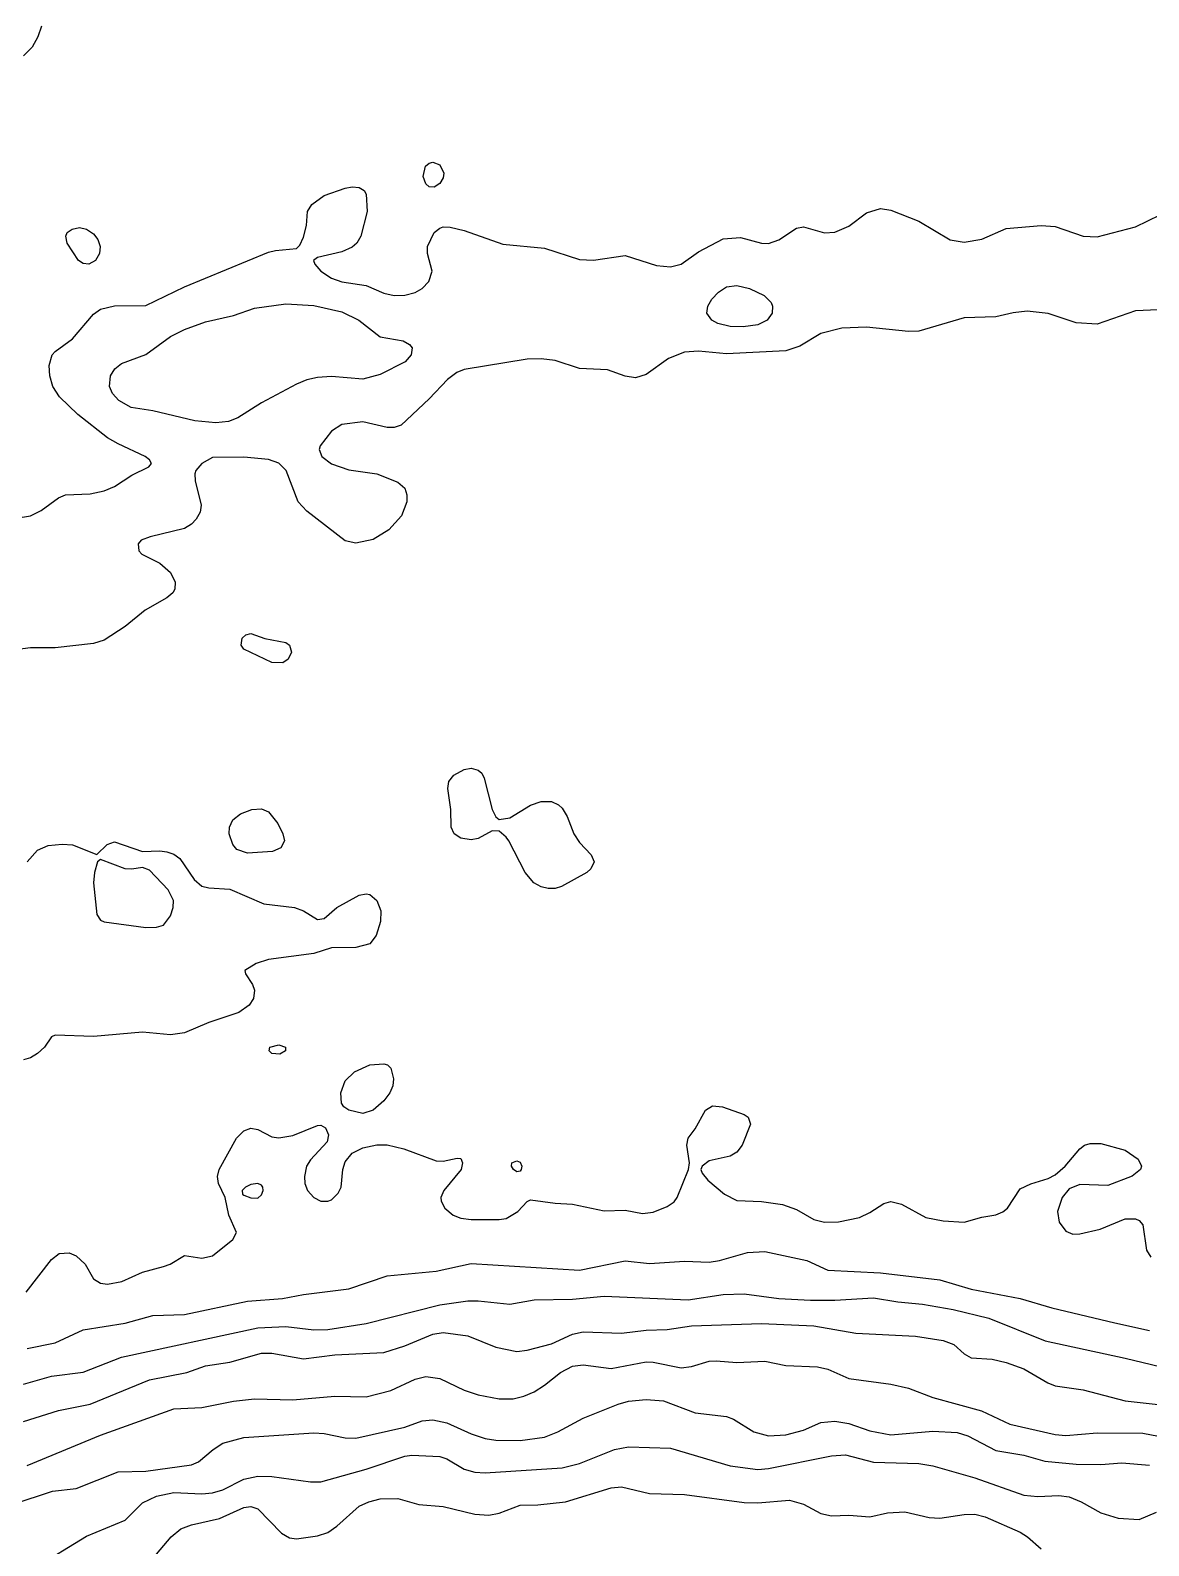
# Model space of a CAD drawing. Extents: x 474277 to 475042, y 254928 to 255625.
# Drawn here: x 474370.78 to 474395.3, y 255386 to 255419.24 of the extents above; entities that cross this region are included whole.
import ezdxf

# ---------------------------------------------------------------- set-up
doc = ezdxf.new("R2010")
doc.units = 0
doc.header["$MEASUREMENT"] = 0
doc.layers.add('BaseMapV2_DTM_export_MonNov09090547073261 — entities', color=1, linetype='CONTINUOUS')

msp = doc.modelspace()

# ---------------------------------------------------------------- linework, layer by layer
at = {"layer": 'BaseMapV2_DTM_export_MonNov09090547073261 — entities', "color": 15, "linetype": 'Continuous', "true_color": 0xb7484b}
for points in [[(474371.029, 255419.323, 83.5), (474370.95, 255419.093, 83.5), (474370.825, 255418.863, 83.5), (474370.635, 255418.678, 83.5)], [(474379.635, 255415.796, 83.5), (474379.53, 255415.8, 83.5), (474379.453, 255415.865, 83.5), (474379.397, 255416.026, 83.5), (474379.448, 255416.256, 83.5), (474379.53, 255416.323, 83.5), (474379.606, 255416.341, 83.5), (474379.76, 255416.282, 83.5), (474379.846, 255416.103, 83.5), (474379.836, 255416.002, 83.5), (474379.762, 255415.873, 83.5), (474379.635, 255415.796, 83.5)], [(474369.792, 255408.425, 83.5), (474370.789, 255408.587, 83.5), (474371.019, 255408.702, 83.5), (474371.402, 255408.986, 83.5), (474371.555, 255409.05, 83.5), (474372.092, 255409.07, 83.5), (474372.399, 255409.134, 83.5), (474372.629, 255409.231, 83.5), (474373.012, 255409.48, 83.5), (474373.384, 255409.662, 83.5), (474373.44, 255409.739, 83.5), (474373.399, 255409.815, 83.5), (474373.304, 255409.892, 83.5), (474372.706, 255410.166, 83.5), (474372.475, 255410.302, 83.5), (474371.827, 255410.812, 83.5), (474371.421, 255411.195, 83.5), (474371.278, 255411.426, 83.5), (474371.212, 255411.656, 83.5), (474371.196, 255411.886, 83.5), (474371.262, 255412.116, 83.5), (474371.325, 255412.194, 83.5), (474371.709, 255412.466, 83.5), (474372.169, 255413.013, 83.5), (474372.322, 255413.117, 83.5), (474372.629, 255413.196, 83.5), (474373.319, 255413.197, 83.5), (474374.162, 255413.611, 83.5), (474376.003, 255414.367, 83.5), (474376.156, 255414.409, 83.5), (474376.616, 255414.451, 83.5), (474376.693, 255414.522, 83.5), (474376.769, 255414.699, 83.5), (474376.837, 255414.953, 83.5), (474376.861, 255415.259, 83.5), (474376.953, 255415.413, 83.5), (474377.229, 255415.615, 83.5), (474377.689, 255415.772, 83.5), (474377.843, 255415.804, 83.5), (474377.996, 255415.791, 83.5), (474378.106, 255415.719, 83.5), (474378.146, 255415.643, 83.5), (474378.169, 255415.259, 83.5), (474378.033, 255414.723, 83.5), (474377.939, 255414.569, 83.5), (474377.843, 255414.483, 83.5), (474377.613, 255414.379, 83.5), (474377.076, 255414.252, 83.5), (474376.99, 255414.186, 83.5), (474377.018, 255414.109, 83.5), (474377.155, 255413.956, 83.5), (474377.385, 255413.802, 83.5), (474377.613, 255413.721, 83.5), (474378.15, 255413.639, 83.5), (474378.533, 255413.472, 83.5), (474378.763, 255413.42, 83.5), (474378.993, 255413.429, 83.5), (474379.223, 255413.489, 83.5), (474379.376, 255413.576, 83.5), (474379.523, 255413.726, 83.5), (474379.594, 255413.956, 83.5), (474379.489, 255414.339, 83.5), (474379.491, 255414.493, 83.5), (474379.639, 255414.799, 83.5), (474379.76, 255414.898, 83.5), (474379.836, 255414.922, 83.5), (474379.99, 255414.916, 83.5), (474380.296, 255414.842, 83.5), (474381.14, 255414.543, 83.5), (474382.06, 255414.457, 83.5), (474382.827, 255414.21, 83.5), (474383.133, 255414.194, 83.5), (474383.824, 255414.298, 83.5), (474384.514, 255414.076, 83.5), (474384.82, 255414.052, 83.5), (474385.05, 255414.11, 83.5), (474385.434, 255414.375, 83.5), (474385.971, 255414.665, 83.5), (474386.354, 255414.693, 83.5), (474386.814, 255414.569, 83.5), (474386.967, 255414.562, 83.5), (474387.197, 255414.64, 83.5), (474387.581, 255414.894, 83.5), (474387.734, 255414.927, 83.5), (474388.194, 255414.794, 83.5), (474388.424, 255414.806, 83.5), (474388.731, 255414.94, 83.5), (474389.114, 255415.231, 83.5), (474389.421, 255415.326, 83.5), (474389.651, 255415.292, 83.5), (474390.264, 255415.053, 83.5), (474390.954, 255414.641, 83.5), (474391.261, 255414.587, 83.5), (474391.645, 255414.654, 83.5), (474392.181, 255414.887, 83.5), (474392.948, 255414.952, 83.5), (474393.255, 255414.936, 83.5), (474393.868, 255414.722, 83.5), (474394.175, 255414.703, 83.5), (474395.018, 255414.926, 83.5), (474395.555, 255415.191, 83.5)], [(474372.065, 255414.109, 83.5), (474371.939, 255414.119, 83.5), (474371.837, 255414.186, 83.5), (474371.594, 255414.569, 83.5), (474371.562, 255414.723, 83.5), (474371.592, 255414.799, 83.5), (474371.698, 255414.876, 83.5), (474371.862, 255414.908, 83.5), (474372.015, 255414.876, 83.5), (474372.169, 255414.77, 83.5), (474372.265, 255414.646, 83.5), (474372.314, 255414.493, 83.5), (474372.3, 255414.339, 83.5), (474372.214, 255414.186, 83.5), (474372.065, 255414.109, 83.5)], [(474386.411, 255412.729, 83.75), (474386.124, 255412.74, 83.75), (474385.854, 255412.806, 83.75), (474385.723, 255412.882, 83.75), (474385.618, 255413.036, 83.75), (474385.639, 255413.189, 83.75), (474385.725, 255413.342, 83.75), (474385.869, 255413.496, 83.75), (474386.047, 255413.608, 83.75), (474386.277, 255413.641, 83.75), (474386.548, 255413.572, 83.75), (474386.875, 255413.419, 83.75), (474387.025, 255413.266, 83.75), (474387.055, 255413.189, 83.75), (474387.046, 255413.036, 83.75), (474386.939, 255412.882, 83.75), (474386.737, 255412.778, 83.75), (474386.411, 255412.729, 83.75)], [(474396.168, 255413.137, 83.5), (474395.018, 255413.08, 83.5), (474394.175, 255412.792, 83.5), (474393.715, 255412.817, 83.5), (474393.101, 255413.026, 83.5), (474392.641, 255413.079, 83.5), (474392.335, 255413.042, 83.5), (474391.951, 255412.949, 83.5), (474391.261, 255412.929, 83.5), (474390.264, 255412.634, 83.5), (474390.034, 255412.632, 83.5), (474389.114, 255412.728, 83.5), (474388.577, 255412.7, 83.5), (474388.117, 255412.586, 83.5), (474387.657, 255412.307, 83.5), (474387.351, 255412.21, 83.5), (474386.047, 255412.14, 83.5), (474385.434, 255412.2, 83.5), (474385.127, 255412.177, 83.5), (474384.774, 255412.039, 83.5), (474384.284, 255411.685, 83.5), (474384.054, 255411.616, 83.5), (474383.824, 255411.648, 83.5), (474383.44, 255411.792, 83.5), (474382.827, 255411.822, 83.5), (474382.29, 255411.993, 83.5), (474381.983, 255412.031, 83.5), (474381.677, 255412.02, 83.5), (474380.296, 255411.798, 83.5), (474380.132, 255411.732, 83.5), (474379.93, 255411.579, 83.5), (474379.53, 255411.154, 83.5), (474378.916, 255410.578, 83.5), (474378.763, 255410.524, 83.5), (474378.61, 255410.522, 83.5), (474378.073, 255410.653, 83.5), (474377.613, 255410.593, 83.5), (474377.383, 255410.448, 83.5), (474377.137, 255410.122, 83.5), (474377.119, 255410.045, 83.5), (474377.175, 255409.892, 83.5), (474377.383, 255409.728, 83.5), (474377.766, 255409.597, 83.5), (474378.38, 255409.511, 83.5), (474378.84, 255409.326, 83.5), (474378.993, 255409.198, 83.5), (474379.041, 255409.049, 83.5), (474379.037, 255408.895, 83.5), (474378.924, 255408.588, 83.5), (474378.644, 255408.282, 83.5), (474378.303, 255408.066, 83.5), (474377.92, 255407.992, 83.5), (474377.689, 255408.038, 83.5), (474376.846, 255408.69, 83.5), (474376.658, 255408.895, 83.5), (474376.389, 255409.585, 83.5), (474376.233, 255409.744, 83.5), (474376.003, 255409.82, 83.5), (474375.466, 255409.877, 83.5), (474374.776, 255409.864, 83.5), (474374.545, 255409.739, 83.5), (474374.415, 255409.585, 83.5), (474374.39, 255409.509, 83.5), (474374.395, 255409.355, 83.5), (474374.527, 255408.819, 83.5), (474374.504, 255408.665, 83.5), (474374.421, 255408.512, 83.5), (474374.316, 255408.406, 83.5), (474374.162, 255408.31, 83.5), (474373.413, 255408.128, 83.5), (474373.212, 255408.052, 83.5), (474373.148, 255407.975, 83.5), (474373.165, 255407.822, 83.5), (474373.226, 255407.745, 83.5), (474373.626, 255407.547, 83.5), (474373.856, 255407.347, 83.5), (474373.959, 255407.132, 83.5), (474373.952, 255406.978, 83.5), (474373.909, 255406.902, 83.5), (474373.779, 255406.791, 83.5), (474373.3, 255406.518, 83.5), (474372.859, 255406.158, 83.5), (474372.399, 255405.861, 83.5), (474372.169, 255405.79, 83.5), (474371.325, 255405.691, 83.5), (474370.789, 255405.692, 83.5), (474369.945, 255405.582, 83.5)], [(474375.131, 255410.659, 83.75), (474374.852, 255410.628, 83.75), (474374.392, 255410.674, 83.75), (474373.472, 255410.891, 83.75), (474372.993, 255410.965, 83.75), (474372.726, 255411.119, 83.75), (474372.583, 255411.272, 83.75), (474372.519, 255411.426, 83.75), (474372.543, 255411.656, 83.75), (474372.639, 255411.809, 83.75), (474372.782, 255411.931, 83.75), (474373.319, 255412.127, 83.75), (474373.856, 255412.518, 83.75), (474374.162, 255412.671, 83.75), (474374.622, 255412.839, 83.75), (474375.236, 255412.981, 83.75), (474375.696, 255413.14, 83.75), (474376.386, 255413.24, 83.75), (474376.999, 255413.203, 83.75), (474377.613, 255413.064, 83.75), (474377.984, 255412.882, 83.75), (474378.456, 255412.51, 83.75), (474378.957, 255412.422, 83.75), (474379.1, 255412.346, 83.75), (474379.152, 255412.269, 83.75), (474379.133, 255412.116, 83.75), (474379.001, 255411.962, 83.75), (474378.456, 255411.691, 83.75), (474378.073, 255411.582, 83.75), (474377.383, 255411.642, 83.75), (474377.076, 255411.621, 83.75), (474376.846, 255411.57, 83.75), (474376.616, 255411.477, 83.75), (474375.849, 255411.063, 83.75), (474375.334, 255410.735, 83.75), (474375.131, 255410.659, 83.75)], [(474376.317, 255405.368, 83.5), (474376.079, 255405.371, 83.5), (474375.466, 255405.667, 83.5), (474375.408, 255405.751, 83.5), (474375.431, 255405.905, 83.5), (474375.508, 255405.982, 83.5), (474375.619, 255406.007, 83.5), (474375.926, 255405.901, 83.5), (474376.386, 255405.813, 83.5), (474376.465, 255405.751, 83.5), (474376.513, 255405.598, 83.5), (474376.437, 255405.445, 83.5), (474376.317, 255405.368, 83.5)], [(474382.428, 255400.461, 83.5), (474382.29, 255400.416, 83.5), (474382.137, 255400.413, 83.5), (474381.983, 255400.449, 83.5), (474381.826, 255400.537, 83.5), (474381.631, 255400.768, 83.5), (474381.275, 255401.458, 83.5), (474381.217, 255401.545, 83.5), (474381.063, 255401.673, 83.5), (474380.91, 255401.677, 83.5), (474380.603, 255401.515, 83.5), (474380.45, 255401.481, 83.5), (474380.22, 255401.52, 83.5), (474380.077, 255401.611, 83.5), (474380.013, 255401.764, 83.5), (474380.005, 255402.148, 83.5), (474379.935, 255402.608, 83.5), (474379.959, 255402.761, 83.5), (474380.066, 255402.904, 83.5), (474380.296, 255403.024, 83.5), (474380.45, 255403.053, 83.5), (474380.603, 255403.009, 83.5), (474380.68, 255402.942, 83.5), (474380.737, 255402.838, 83.5), (474380.911, 255402.148, 83.5), (474380.987, 255401.988, 83.5), (474381.063, 255401.926, 83.5), (474381.293, 255401.965, 83.5), (474381.753, 255402.244, 83.5), (474381.983, 255402.327, 83.5), (474382.213, 255402.32, 83.5), (474382.367, 255402.25, 83.5), (474382.443, 255402.179, 83.5), (474382.554, 255401.994, 83.5), (474382.703, 255401.611, 83.5), (474382.827, 255401.427, 83.5), (474383.081, 255401.151, 83.5), (474383.147, 255400.998, 83.5), (474383.073, 255400.844, 83.5), (474382.984, 255400.768, 83.5), (474382.428, 255400.461, 83.5)], [(474376.096, 255401.228, 83.5), (474375.543, 255401.194, 83.5), (474375.313, 255401.273, 83.5), (474375.221, 255401.381, 83.5), (474375.14, 255401.611, 83.5), (474375.148, 255401.764, 83.5), (474375.224, 255401.918, 83.5), (474375.389, 255402.052, 83.5), (474375.637, 255402.148, 83.5), (474375.849, 255402.165, 83.5), (474376.003, 255402.099, 83.5), (474376.21, 255401.841, 83.5), (474376.322, 255401.611, 83.5), (474376.356, 255401.458, 83.5), (474376.273, 255401.304, 83.5), (474376.096, 255401.228, 83.5)], [(474370.715, 255400.998, 83.5), (474370.942, 255401.254, 83.5), (474371.172, 255401.356, 83.5), (474371.479, 255401.385, 83.5), (474371.709, 255401.37, 83.5), (474372.245, 255401.16, 83.5), (474372.469, 255401.381, 83.5), (474372.629, 255401.441, 83.5), (474373.242, 255401.229, 83.5), (474373.626, 255401.244, 83.5), (474373.779, 255401.221, 83.5), (474373.932, 255401.166, 83.5), (474374.058, 255401.074, 83.5), (474374.372, 255400.614, 83.5), (474374.546, 255400.464, 83.5), (474374.699, 255400.428, 83.5), (474375.159, 255400.403, 83.5), (474375.905, 255400.077, 83.5), (474376.573, 255400.001, 83.5), (474376.773, 255399.924, 83.5), (474377.076, 255399.738, 83.5), (474377.229, 255399.76, 83.5), (474377.501, 255400.001, 83.5), (474377.996, 255400.269, 83.5), (474378.15, 255400.299, 83.5), (474378.226, 255400.283, 83.5), (474378.38, 255400.152, 83.5), (474378.47, 255399.924, 83.5), (474378.462, 255399.694, 83.5), (474378.363, 255399.387, 83.5), (474378.226, 255399.202, 83.5), (474377.92, 255399.125, 83.5), (474377.383, 255399.118, 83.5), (474376.999, 255398.987, 83.5), (474376.003, 255398.861, 83.5), (474375.738, 255398.774, 83.5), (474375.486, 255398.621, 83.5), (474375.503, 255398.544, 83.5), (474375.657, 255398.314, 83.5), (474375.696, 255398.183, 83.5), (474375.673, 255398.007, 83.5), (474375.58, 255397.854, 83.5), (474375.352, 255397.7, 83.5), (474374.699, 255397.477, 83.5), (474374.162, 255397.253, 83.5), (474373.856, 255397.21, 83.5), (474373.242, 255397.264, 83.5), (474372.169, 255397.17, 83.5), (474371.325, 255397.202, 83.5), (474371.249, 255397.162, 83.5), (474371.092, 255396.934, 83.5), (474370.942, 255396.794, 83.5), (474370.789, 255396.7, 83.5), (474370.635, 255396.657, 83.5)], [(474373.702, 255399.614, 83.5), (474373.856, 255399.818, 83.5), (474373.914, 255400.001, 83.5), (474373.921, 255400.154, 83.5), (474373.804, 255400.384, 83.5), (474373.396, 255400.816, 83.5), (474373.242, 255400.875, 83.5), (474373.012, 255400.841, 83.5), (474372.859, 255400.85, 83.5), (474372.322, 255401.054, 83.5), (474372.256, 255400.998, 83.5), (474372.192, 255400.768, 83.5), (474372.169, 255400.537, 83.5), (474372.244, 255399.847, 83.5), (474372.322, 255399.719, 83.5), (474372.399, 255399.683, 83.5), (474373.319, 255399.563, 83.5), (474373.549, 255399.568, 83.5), (474373.702, 255399.614, 83.5)], [(474376.256, 255396.78, 83.5), (474376.079, 255396.794, 83.5), (474376.017, 255396.857, 83.5), (474376.037, 255396.934, 83.5), (474376.233, 255396.985, 83.5), (474376.379, 255396.934, 83.5), (474376.38, 255396.857, 83.5), (474376.256, 255396.78, 83.5)], [(474378.301, 255395.554, 83.5), (474378.073, 255395.482, 83.5), (474377.766, 255395.558, 83.5), (474377.655, 255395.63, 83.5), (474377.603, 255395.707, 83.5), (474377.589, 255395.937, 83.5), (474377.689, 255396.195, 83.5), (474377.891, 255396.397, 83.5), (474378.226, 255396.547, 83.5), (474378.533, 255396.573, 83.5), (474378.613, 255396.55, 83.5), (474378.689, 255396.474, 83.5), (474378.748, 255396.244, 83.5), (474378.731, 255396.09, 83.5), (474378.663, 255395.937, 83.5), (474378.533, 255395.759, 83.5), (474378.301, 255395.554, 83.5)], [(474370.695, 255391.566, 83.5), (474371.249, 255392.282, 83.5), (474371.416, 255392.41, 83.5), (474371.632, 255392.425, 83.5), (474371.785, 255392.359, 83.5), (474371.982, 255392.18, 83.5), (474372.169, 255391.857, 83.5), (474372.322, 255391.758, 83.5), (474372.475, 255391.738, 83.5), (474372.788, 255391.796, 83.5), (474373.242, 255392.004, 83.5), (474373.702, 255392.124, 83.5), (474373.851, 255392.18, 83.5), (474374.162, 255392.365, 83.5), (474374.546, 255392.312, 83.5), (474374.776, 255392.359, 83.5), (474375.225, 255392.717, 83.5), (474375.306, 255392.87, 83.5), (474375.136, 255393.253, 83.5), (474375.057, 255393.637, 83.5), (474374.909, 255393.943, 83.5), (474374.89, 255394.097, 83.5), (474374.92, 255394.25, 83.5), (474375.3, 255394.94, 83.5), (474375.466, 255395.099, 83.5), (474375.619, 255395.158, 83.5), (474375.773, 255395.131, 83.5), (474376.079, 255394.971, 83.5), (474376.233, 255394.945, 83.5), (474376.539, 255394.998, 83.5), (474377.076, 255395.215, 83.5), (474377.153, 255395.224, 83.5), (474377.258, 255395.17, 83.5), (474377.321, 255395.017, 83.5), (474377.295, 255394.863, 83.5), (474376.923, 255394.469, 83.5), (474376.842, 255394.327, 83.5), (474376.793, 255394.097, 83.5), (474376.804, 255393.943, 83.5), (474376.859, 255393.79, 83.5), (474376.999, 255393.637, 83.5), (474377.154, 255393.56, 83.5), (474377.306, 255393.558, 83.5), (474377.383, 255393.592, 83.5), (474377.536, 255393.736, 83.5), (474377.602, 255393.867, 83.5), (474377.632, 255394.25, 83.5), (474377.689, 255394.419, 83.5), (474377.843, 255394.612, 83.5), (474378.073, 255394.729, 83.5), (474378.38, 255394.794, 83.5), (474378.61, 255394.796, 83.5), (474378.975, 255394.71, 83.5), (474379.683, 255394.446, 83.5), (474379.836, 255394.433, 83.5), (474380.143, 255394.505, 83.5), (474380.22, 255394.493, 83.5), (474380.262, 255394.403, 83.5), (474380.229, 255394.25, 83.5), (474379.849, 255393.79, 83.5), (474379.783, 255393.637, 83.5), (474379.789, 255393.56, 83.5), (474379.871, 255393.407, 83.5), (474380.051, 255393.253, 83.5), (474380.22, 255393.187, 83.5), (474380.45, 255393.16, 83.5), (474381.063, 255393.155, 83.5), (474381.217, 255393.179, 83.5), (474381.473, 255393.33, 83.5), (474381.677, 255393.553, 83.5), (474381.753, 255393.591, 83.5), (474382.29, 255393.516, 83.5), (474382.673, 255393.496, 83.5), (474383.364, 255393.344, 83.5), (474383.824, 255393.361, 83.5), (474384.207, 255393.288, 83.5), (474384.437, 255393.315, 83.5), (474384.744, 255393.445, 83.5), (474384.897, 255393.548, 83.5), (474384.965, 255393.637, 83.5), (474385.216, 255394.25, 83.5), (474385.234, 255394.403, 83.5), (474385.175, 255394.787, 83.5), (474385.205, 255394.94, 83.5), (474385.357, 255395.146, 83.5), (474385.586, 255395.554, 83.5), (474385.74, 255395.652, 83.5), (474385.96, 255395.63, 83.5), (474386.431, 255395.459, 83.5), (474386.524, 255395.4, 83.5), (474386.572, 255395.247, 83.5), (474386.393, 255394.787, 83.5), (474386.277, 255394.631, 83.5), (474386.124, 255394.544, 83.5), (474385.664, 255394.443, 83.5), (474385.513, 255394.327, 83.5), (474385.487, 255394.25, 83.5), (474385.515, 255394.173, 83.5), (474385.64, 255394.02, 83.5), (474386.003, 255393.713, 83.5), (474386.277, 255393.571, 83.5), (474386.814, 255393.549, 83.5), (474387.274, 255393.487, 83.5), (474387.581, 255393.377, 83.5), (474387.964, 255393.156, 83.5), (474388.194, 255393.098, 83.5), (474388.501, 255393.103, 83.5), (474388.961, 255393.204, 83.5), (474389.191, 255393.307, 83.5), (474389.498, 255393.507, 83.5), (474389.651, 255393.549, 83.5), (474389.881, 255393.49, 83.5), (474390.418, 255393.2, 83.5), (474390.801, 255393.125, 83.5), (474391.261, 255393.097, 83.5), (474391.645, 255393.21, 83.5), (474391.951, 255393.256, 83.5), (474392.105, 255393.322, 83.5), (474392.207, 255393.407, 83.5), (474392.488, 255393.827, 83.5), (474392.718, 255393.936, 83.5), (474393.101, 255394.055, 83.5), (474393.255, 255394.138, 83.5), (474393.469, 255394.327, 83.5), (474393.791, 255394.709, 83.5), (474393.898, 255394.787, 83.5), (474394.022, 255394.827, 83.5), (474394.252, 255394.822, 83.5), (474394.788, 255394.68, 83.5), (474395.073, 255394.48, 83.5), (474395.144, 255394.327, 83.5), (474395.124, 255394.25, 83.5), (474394.942, 255394.11, 83.5), (474394.405, 255393.904, 83.5), (474393.791, 255393.927, 83.5), (474393.561, 255393.831, 83.5), (474393.406, 255393.637, 83.5), (474393.305, 255393.33, 83.5), (474393.338, 255393.1, 83.5), (474393.485, 255392.898, 83.5), (474393.638, 255392.835, 83.5), (474393.791, 255392.846, 83.5), (474394.239, 255392.947, 83.5), (474394.788, 255393.17, 83.5), (474395.018, 255393.17, 83.5), (474395.095, 255393.132, 83.5), (474395.172, 255393.039, 83.5), (474395.253, 255392.486, 83.5), (474395.349, 255392.333, 83.5)], [(474381.544, 255394.25, 83.5), (474381.523, 255394.218, 83.5), (474381.447, 255394.203, 83.5), (474381.375, 255394.25, 83.5), (474381.331, 255394.327, 83.5), (474381.339, 255394.403, 83.5), (474381.447, 255394.441, 83.5), (474381.523, 255394.414, 83.5), (474381.562, 255394.327, 83.5), (474381.544, 255394.25, 83.5)], [(474375.773, 255393.625, 83.5), (474375.849, 255393.695, 83.5), (474375.887, 255393.79, 83.5), (474375.883, 255393.867, 83.5), (474375.849, 255393.91, 83.5), (474375.773, 255393.944, 83.5), (474375.619, 255393.922, 83.5), (474375.499, 255393.867, 83.5), (474375.426, 255393.79, 83.5), (474375.433, 255393.713, 83.5), (474375.466, 255393.694, 83.5), (474375.619, 255393.631, 83.5), (474375.773, 255393.625, 83.5)], [(474370.712, 255390.326, 83.75), (474371.325, 255390.452, 83.75), (474371.939, 255390.737, 83.75), (474372.859, 255390.883, 83.75), (474373.472, 255391.051, 83.75), (474374.162, 255391.071, 83.75), (474375.543, 255391.365, 83.75), (474376.309, 255391.422, 83.75), (474376.769, 255391.512, 83.75), (474377.766, 255391.638, 83.75), (474378.61, 255391.924, 83.75), (474379.683, 255392.022, 83.75), (474380.45, 255392.189, 83.75), (474382.827, 255392.044, 83.75), (474383.824, 255392.253, 83.75), (474384.36, 255392.189, 83.75), (474385.127, 255392.245, 83.75), (474385.664, 255392.219, 83.75), (474385.894, 255392.257, 83.75), (474386.507, 255392.435, 83.75), (474386.891, 255392.454, 83.75), (474387.811, 255392.26, 83.75), (474388.271, 255392.047, 83.75), (474389.421, 255391.991, 83.75), (474390.724, 255391.832, 83.75), (474391.415, 255391.631, 83.75), (474392.488, 255391.421, 83.75), (474393.178, 255391.219, 83.75), (474394.558, 255390.888, 83.75), (474395.325, 255390.72, 83.75)], [(474370.635, 255389.549, 84), (474371.249, 255389.718, 84), (474371.939, 255389.807, 84), (474372.782, 255390.136, 84), (474375.773, 255390.78, 84), (474376.386, 255390.811, 84), (474376.999, 255390.738, 84), (474377.306, 255390.747, 84), (474378.15, 255390.879, 84), (474379.76, 255391.285, 84), (474380.373, 255391.371, 84), (474380.603, 255391.377, 84), (474381.293, 255391.298, 84), (474381.83, 255391.393, 84), (474382.673, 255391.413, 84), (474383.364, 255391.478, 84), (474385.204, 255391.394, 84), (474385.971, 255391.516, 84), (474386.431, 255391.527, 84), (474387.197, 255391.425, 84), (474387.887, 255391.388, 84), (474388.424, 255391.388, 84), (474389.268, 255391.439, 84), (474389.804, 255391.349, 84), (474390.341, 255391.303, 84), (474391.02, 255391.183, 84), (474391.798, 255390.995, 84), (474393.031, 255390.493, 84), (474394.788, 255390.114, 84), (474396.705, 255389.659, 84)], [(474370.635, 255388.724, 84.25), (474371.402, 255388.971, 84.25), (474372.092, 255389.105, 84.25), (474373.396, 255389.644, 84.25), (474374.213, 255389.803, 84.25), (474374.622, 255389.946, 84.25), (474375.159, 255390.031, 84.25), (474375.849, 255390.225, 84.25), (474376.079, 255390.223, 84.25), (474376.769, 255390.103, 84.25), (474377.459, 255390.189, 84.25), (474378.533, 255390.242, 84.25), (474378.993, 255390.384, 84.25), (474379.606, 255390.643, 84.25), (474379.836, 255390.68, 84.25), (474380.373, 255390.606, 84.25), (474380.987, 255390.359, 84.25), (474381.447, 255390.262, 84.25), (474381.677, 255390.292, 84.25), (474382.213, 255390.434, 84.25), (474382.673, 255390.643, 84.25), (474382.903, 255390.696, 84.25), (474383.747, 255390.662, 84.25), (474384.284, 255390.73, 84.25), (474384.744, 255390.743, 84.25), (474385.28, 255390.825, 84.25), (474386.814, 255390.877, 84.25), (474387.964, 255390.828, 84.25), (474388.884, 255390.667, 84.25), (474390.188, 255390.595, 84.25), (474390.801, 255390.504, 84.25), (474391.031, 255390.416, 84.25), (474391.261, 255390.208, 84.25), (474391.415, 255390.122, 84.25), (474391.875, 255390.093, 84.25), (474392.181, 255390.018, 84.25), (474392.564, 255389.88, 84.25), (474393.09, 255389.573, 84.25), (474393.255, 255389.506, 84.25), (474393.868, 255389.424, 84.25), (474394.788, 255389.178, 84.25), (474395.708, 255389.078, 84.25)], [(474370.712, 255387.763, 84.5), (474372.322, 255388.425, 84.5), (474373.932, 255389.008, 84.5), (474374.546, 255389.034, 84.5), (474375.236, 255389.173, 84.5), (474375.696, 255389.222, 84.5), (474376.539, 255389.199, 84.5), (474377.459, 255389.286, 84.5), (474378.15, 255389.266, 84.5), (474378.686, 255389.405, 84.5), (474379.223, 255389.655, 84.5), (474379.453, 255389.713, 84.5), (474379.76, 255389.667, 84.5), (474380.296, 255389.413, 84.5), (474380.603, 255389.31, 84.5), (474381.063, 255389.227, 84.5), (474381.37, 255389.224, 84.5), (474381.6, 255389.281, 84.5), (474381.83, 255389.38, 84.5), (474382.06, 255389.525, 84.5), (474382.404, 255389.803, 84.5), (474382.673, 255389.938, 84.5), (474382.903, 255389.969, 84.5), (474383.517, 255389.889, 84.5), (474384.284, 255390.035, 84.5), (474384.437, 255390.029, 84.5), (474385.05, 255389.904, 84.5), (474385.28, 255389.937, 84.5), (474385.664, 255390.048, 84.5), (474385.817, 255390.059, 84.5), (474386.277, 255390.02, 84.5), (474386.891, 255390.049, 84.5), (474387.351, 255389.954, 84.5), (474388.041, 255389.926, 84.5), (474388.271, 255389.874, 84.5), (474388.731, 255389.667, 84.5), (474389.651, 255389.544, 84.5), (474390.034, 255389.457, 84.5), (474390.571, 255389.256, 84.5), (474391.637, 255388.959, 84.5), (474392.258, 255388.668, 84.5), (474393.255, 255388.442, 84.5), (474393.485, 255388.417, 84.5), (474394.175, 255388.478, 84.5), (474395.172, 255388.468, 84.5), (474396.015, 255388.312, 84.5)], [(474370.405, 255386.915, 84.75), (474371.27, 255387.196, 84.75), (474371.785, 255387.259, 84.75), (474372.706, 255387.626, 84.75), (474373.319, 255387.64, 84.75), (474374.316, 255387.777, 84.75), (474374.469, 255387.845, 84.75), (474374.792, 255388.116, 84.75), (474375.006, 255388.25, 84.75), (474375.466, 255388.378, 84.75), (474376.999, 255388.478, 84.75), (474377.229, 255388.464, 84.75), (474377.689, 255388.367, 84.75), (474377.92, 255388.363, 84.75), (474378.993, 255388.6, 84.75), (474379.376, 255388.741, 84.75), (474379.606, 255388.763, 84.75), (474379.913, 255388.699, 84.75), (474380.45, 255388.456, 84.75), (474380.757, 255388.351, 84.75), (474380.987, 255388.316, 84.75), (474381.523, 255388.31, 84.75), (474382.06, 255388.381, 84.75), (474382.346, 255388.499, 84.75), (474382.903, 255388.798, 84.75), (474383.67, 255389.11, 84.75), (474383.9, 255389.172, 84.75), (474384.284, 255389.212, 84.75), (474384.667, 255389.177, 84.75), (474385.357, 255388.918, 84.75), (474386.047, 255388.84, 84.75), (474386.201, 255388.779, 84.75), (474386.647, 255388.499, 84.75), (474386.967, 255388.412, 84.75), (474387.351, 255388.432, 84.75), (474387.734, 255388.538, 84.75), (474388.117, 255388.702, 84.75), (474388.424, 255388.737, 84.75), (474388.731, 255388.686, 84.75), (474389.191, 255388.525, 84.75), (474389.651, 255388.438, 84.75), (474390.571, 255388.517, 84.75), (474391.108, 255388.484, 84.75), (474391.338, 255388.41, 84.75), (474391.951, 255388.089, 84.75), (474392.565, 255387.992, 84.75), (474393.025, 255387.859, 84.75), (474393.715, 255387.789, 84.75), (474394.252, 255387.782, 84.75), (474394.712, 255387.819, 84.75), (474395.325, 255387.773, 84.75)], [(474370.865, 255385.511, 85), (474372.015, 255386.214, 85), (474372.859, 255386.567, 85), (474373.242, 255386.943, 85), (474373.549, 255387.093, 85), (474373.932, 255387.168, 85), (474374.546, 255387.14, 85), (474374.776, 255387.162, 85), (474375.006, 255387.228, 85), (474375.466, 255387.462, 85), (474375.773, 255387.53, 85), (474376.079, 255387.52, 85), (474376.923, 255387.407, 85), (474377.153, 255387.407, 85), (474378.15, 255387.68, 85), (474378.993, 255387.965, 85), (474379.146, 255387.989, 85), (474379.76, 255387.962, 85), (474379.913, 255387.905, 85), (474380.296, 255387.679, 85), (474380.526, 255387.616, 85), (474380.757, 255387.6, 85), (474382.443, 255387.709, 85), (474382.827, 255387.808, 85), (474383.592, 255388.116, 85), (474383.9, 255388.173, 85), (474384.82, 255388.139, 85), (474386.124, 255387.756, 85), (474386.737, 255387.672, 85), (474386.967, 255387.695, 85), (474388.347, 255387.976, 85), (474388.654, 255387.994, 85), (474389.268, 255387.839, 85), (474390.264, 255387.804, 85), (474390.571, 255387.754, 85), (474391.491, 255387.489, 85), (474392.565, 255387.113, 85), (474392.871, 255387.081, 85), (474393.331, 255387.105, 85), (474393.561, 255387.078, 85), (474393.825, 255386.966, 85), (474394.252, 255386.726, 85), (474394.635, 255386.605, 85), (474395.095, 255386.575, 85), (474395.478, 255386.74, 85)], [(474373.55, 255385.816, 85.25), (474373.869, 255386.199, 85.25), (474374.086, 255386.374, 85.25), (474374.316, 255386.461, 85.25), (474374.929, 255386.599, 85.25), (474375.466, 255386.839, 85.25), (474375.619, 255386.863, 85.25), (474375.773, 255386.813, 85.25), (474376.288, 255386.276, 85.25), (474376.463, 255386.177, 85.25), (474376.616, 255386.154, 85.25), (474377.076, 255386.223, 85.25), (474377.306, 255386.294, 85.25), (474377.507, 255386.429, 85.25), (474377.996, 255386.87, 85.25), (474378.207, 255386.966, 85.25), (474378.456, 255387.03, 85.25), (474378.84, 255387.039, 85.25), (474379.3, 255386.909, 85.25), (474379.836, 255386.862, 85.25), (474380.526, 255386.698, 85.25), (474380.833, 255386.675, 85.25), (474381.063, 255386.718, 85.25), (474381.523, 255386.896, 85.25), (474381.907, 255386.899, 85.25), (474382.52, 255386.969, 85.25), (474383.517, 255387.271, 85.25), (474383.747, 255387.298, 85.25), (474384.36, 255387.148, 85.25), (474385.127, 255387.124, 85.25), (474386.431, 255386.949, 85.25), (474386.737, 255386.945, 85.25), (474387.427, 255387.003, 85.25), (474387.734, 255386.913, 85.25), (474388.117, 255386.709, 85.25), (474388.347, 255386.66, 85.25), (474388.731, 255386.671, 85.25), (474389.191, 255386.638, 85.25), (474389.574, 255386.728, 85.25), (474389.958, 255386.747, 85.25), (474390.494, 255386.623, 85.25), (474390.724, 255386.604, 85.25), (474391.261, 255386.687, 85.25), (474391.491, 255386.693, 85.25), (474391.721, 255386.634, 85.25), (474392.488, 255386.299, 85.25), (474392.649, 255386.199, 85.25), (474392.948, 255385.934, 85.25)]]:
    msp.add_polyline3d(points, dxfattribs=at)

doc.saveas('drawing.dxf')
